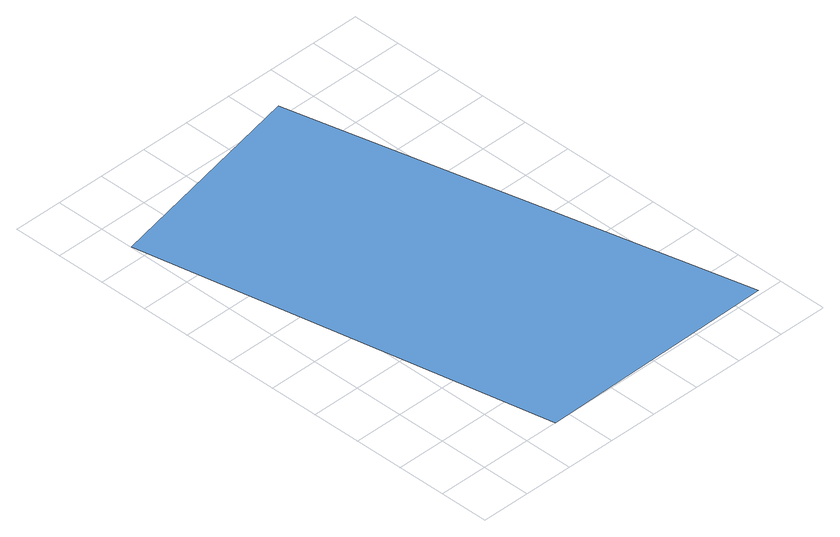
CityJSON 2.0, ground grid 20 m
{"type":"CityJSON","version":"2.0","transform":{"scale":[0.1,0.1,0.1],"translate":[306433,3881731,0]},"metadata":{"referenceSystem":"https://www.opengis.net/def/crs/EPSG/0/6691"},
"CityObjects":{
"waterway1":{"type":"Waterway","attributes":{"name":"Null","区分":"人工","面積":"17800","漁港施設の名称":"志下泊地","取得の価格":"不明","FishingPortFacility.facilityDetailsType":"23","FishingPortFacility.portName":"静浦漁港","FishingPortFacility.portType":"2","FishingPortFacility.designatedArea":"不明","FishingPortFacility.referenceNumber":"W-1-1","FishingPortFacility.facilityManager":"静岡県","FishingPortFacility.dateOfConstructionOrAcquisition":"1975-03-31","FishingPortFacility.note":"小島防波堤","FishingPortCapacity.waterDepth3-6m":17800,"FacilityTypeAttribute.class":"06","FacilityTypeAttribute.function":"0801"},"geometry":[{"type":"MultiSurface","lod":"1","boundaries":[[[0,1,2,3]]]}]}
},
"vertices":[
[882,1847,0],[4,1665,0],[336,1,0],[1312,19,0]
]}
